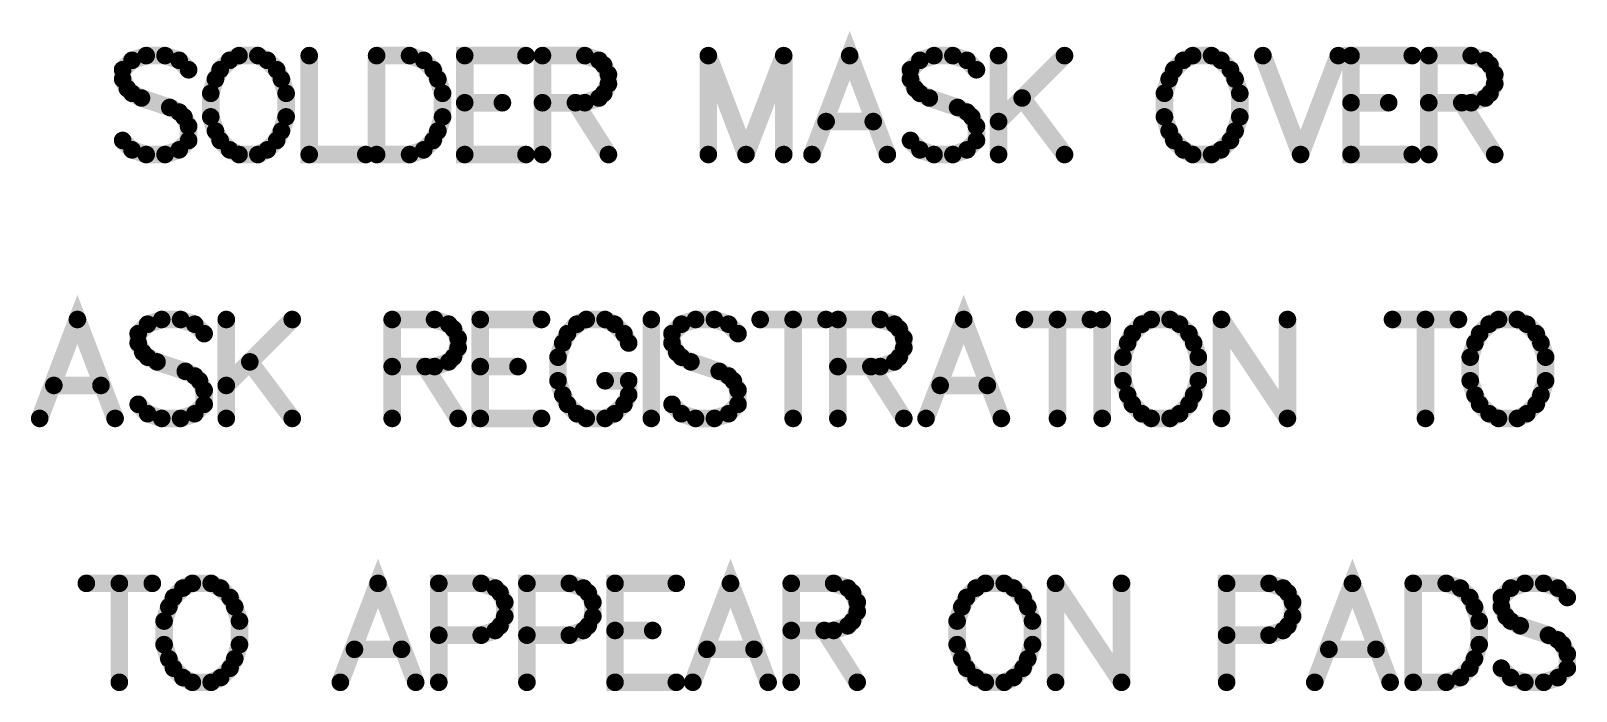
# Model space of a CAD drawing. Extents: x -9.8 to 23.3, y -7.1 to 14.3.
# Drawn here: x -5.423 to -4.544, y 3.946 to 4.322 of the extents above; entities that cross this region are included whole.
import ezdxf

# ---------------------------------------------------------------- set-up
doc = ezdxf.new("R2010")
doc.units = 0
doc.layers.add('2D_LINE_00', color=1, linetype='CONTINUOUS')

# ---------------------------------------------------------------- blocks, each defined once
blk = doc.blocks.new('SMOOTH_0$01')
at = {"const_width": 0.005}
blk.add_lwpolyline([(-0.0025, 0, 1), (0.0025, 0, 1)], format="xyb", close=True, dxfattribs=at)
blk = doc.blocks.new('DRAWING_635')
at = {"layer": '2D_LINE_00', "const_width": 0.01}
blk.add_lwpolyline([(0, 0), (0, -0.05624)], dxfattribs=at)
at = {"layer": '2D_LINE_00'}
for p in [(0, 0), (0, -0.05624)]:
    blk.add_blockref('SMOOTH_0$01', p, dxfattribs=at)
blk = doc.blocks.new('DRAWING_636')
at = {"layer": '2D_LINE_00', "const_width": 0.01}
blk.add_lwpolyline([(0, 0), (0.0375, 0)], dxfattribs=at)
at = {"layer": '2D_LINE_00'}
for p in [(0, 0), (0.0375, 0)]:
    blk.add_blockref('SMOOTH_0$01', p, dxfattribs=at)
blk = doc.blocks.new('DRAWING_637')
at = {"layer": '2D_LINE_00', "const_width": 0.01}
blk.add_lwpolyline([(0, 0), (-0.00536, -0.00268), (-0.01071, -0.00804), (-0.01339, -0.01339), (-0.01607, -0.02143), (-0.01607, -0.03482), (-0.01339, -0.04285), (-0.01071, -0.04821), (-0.00536, -0.05356), (0, -0.05624), (0.01071, -0.05624), (0.01607, -0.05356), (0.02142, -0.04821), (0.0241, -0.04285), (0.02678, -0.03482), (0.02678, -0.02143), (0.0241, -0.01339), (0.02142, -0.00804), (0.01607, -0.00268), (0.01071, 0), (0, 0)], dxfattribs=at)
at = {"layer": '2D_LINE_00'}
for p in [(-0.00536, -0.00268), (0, 0), (0, 0), (0.01071, 0), (0.01607, -0.00268), (-0.01339, -0.01339), (-0.01071, -0.00804), (0.02142, -0.00804), (0.0241, -0.01339), (-0.01607, -0.02143), (0.02678, -0.02143), (-0.01607, -0.03482), (0.02678, -0.03482), (-0.01339, -0.04285), (-0.01071, -0.04821), (0.02142, -0.04821), (0.0241, -0.04285), (-0.00536, -0.05356), (0, -0.05624), (0.01071, -0.05624), (0.01607, -0.05356)]:
    blk.add_blockref('SMOOTH_0$01', p, dxfattribs=at)
blk = doc.blocks.new('DRAWING_638')
at = {"layer": '2D_LINE_00', "const_width": 0.01}
blk.add_lwpolyline([(0, 0), (-0.02143, 0.05624), (-0.04285, 0)], dxfattribs=at)
at = {"layer": '2D_LINE_00'}
for p in [(-0.02143, 0.05624), (-0.04285, 0), (0, 0)]:
    blk.add_blockref('SMOOTH_0$01', p, dxfattribs=at)
blk = doc.blocks.new('DRAWING_639')
at = {"layer": '2D_LINE_00', "const_width": 0.01}
blk.add_lwpolyline([(0, 0), (0.02678, 0)], dxfattribs=at)
at = {"layer": '2D_LINE_00'}
for p in [(0, 0), (0.02678, 0)]:
    blk.add_blockref('SMOOTH_0$01', p, dxfattribs=at)
blk = doc.blocks.new('DRAWING_640')
at = {"layer": '2D_LINE_00', "const_width": 0.01}
blk.add_lwpolyline([(0, 0), (0.0241, 0), (0.03213, 0.00268), (0.03481, 0.00536), (0.03749, 0.01071), (0.03749, 0.01875), (0.03481, 0.0241), (0.03213, 0.02678), (0.0241, 0.02946), (0, 0.02946), (0, -0.02678)], dxfattribs=at)
at = {"layer": '2D_LINE_00'}
for p in [(0, 0.02946), (0.0241, 0.02946), (0.03213, 0.02678), (0.03481, 0.0241), (0.03749, 0.01875), (0.03481, 0.00536), (0.03749, 0.01071), (0, 0), (0.0241, 0), (0.03213, 0.00268), (0, -0.02678)]:
    blk.add_blockref('SMOOTH_0$01', p, dxfattribs=at)
blk = doc.blocks.new('DRAWING_641')
at = {"layer": '2D_LINE_00', "const_width": 0.01}
blk.add_lwpolyline([(0, 0), (0.0241, 0), (0.03213, 0.00268), (0.03481, 0.00536), (0.03749, 0.01071), (0.03749, 0.01875), (0.03481, 0.0241), (0.03213, 0.02678), (0.0241, 0.02946), (0, 0.02946), (0, -0.02678)], dxfattribs=at)
at = {"layer": '2D_LINE_00'}
for p in [(0, 0.02946), (0.0241, 0.02946), (0.03213, 0.02678), (0.03481, 0.0241), (0.03749, 0.01875), (0.03481, 0.00536), (0.03749, 0.01071), (0, 0), (0.0241, 0), (0.03213, 0.00268), (0, -0.02678)]:
    blk.add_blockref('SMOOTH_0$01', p, dxfattribs=at)
blk = doc.blocks.new('DRAWING_642')
at = {"layer": '2D_LINE_00', "const_width": 0.01}
blk.add_lwpolyline([(0, 0), (-0.03481, 0), (-0.03481, -0.05624), (0, -0.05624)], dxfattribs=at)
at = {"layer": '2D_LINE_00'}
for p in [(-0.03481, 0), (0, 0), (-0.03481, -0.05624), (0, -0.05624)]:
    blk.add_blockref('SMOOTH_0$01', p, dxfattribs=at)
blk = doc.blocks.new('DRAWING_643')
at = {"layer": '2D_LINE_00', "const_width": 0.01}
blk.add_lwpolyline([(0, 0), (0.02142, 0)], dxfattribs=at)
at = {"layer": '2D_LINE_00'}
for p in [(0, 0), (0.02142, 0)]:
    blk.add_blockref('SMOOTH_0$01', p, dxfattribs=at)
blk = doc.blocks.new('DRAWING_644')
at = {"layer": '2D_LINE_00', "const_width": 0.01}
blk.add_lwpolyline([(0, 0), (-0.02142, 0.05624), (-0.04285, 0)], dxfattribs=at)
at = {"layer": '2D_LINE_00'}
for p in [(-0.02142, 0.05624), (-0.04285, 0), (0, 0)]:
    blk.add_blockref('SMOOTH_0$01', p, dxfattribs=at)
blk = doc.blocks.new('DRAWING_645')
at = {"layer": '2D_LINE_00', "const_width": 0.01}
blk.add_lwpolyline([(0, 0), (0.02678, 0)], dxfattribs=at)
at = {"layer": '2D_LINE_00'}
for p in [(0, 0), (0.02678, 0)]:
    blk.add_blockref('SMOOTH_0$01', p, dxfattribs=at)
blk = doc.blocks.new('DRAWING_646')
at = {"layer": '2D_LINE_00', "const_width": 0.01}
blk.add_lwpolyline([(0, 0), (0, -0.05624)], dxfattribs=at)
at = {"layer": '2D_LINE_00'}
for p in [(0, 0), (0, -0.05624)]:
    blk.add_blockref('SMOOTH_0$01', p, dxfattribs=at)
blk = doc.blocks.new('DRAWING_647')
at = {"layer": '2D_LINE_00', "const_width": 0.01}
blk.add_lwpolyline([(0, 0), (0.02411, 0), (0.03214, -0.00268), (0.03482, -0.00536), (0.0375, -0.01071), (0.0375, -0.01607), (0.03482, -0.02143), (0.03214, -0.0241), (0.02411, -0.02678), (0, -0.02678)], dxfattribs=at)
at = {"layer": '2D_LINE_00'}
for p in [(0, 0), (0.02411, 0), (0.03214, -0.00268), (0.03482, -0.00536), (0.0375, -0.01071), (0.03482, -0.02143), (0.0375, -0.01607), (0, -0.02678), (0.02411, -0.02678), (0.03214, -0.0241)]:
    blk.add_blockref('SMOOTH_0$01', p, dxfattribs=at)
blk = doc.blocks.new('DRAWING_648')
at = {"layer": '2D_LINE_00', "const_width": 0.01}
blk.add_lwpolyline([(0, 0), (0.01875, -0.02946)], dxfattribs=at)
at = {"layer": '2D_LINE_00'}
for p in [(0, 0), (0.01875, -0.02946)]:
    blk.add_blockref('SMOOTH_0$01', p, dxfattribs=at)
blk = doc.blocks.new('DRAWING_649')
at = {"layer": '2D_LINE_00', "const_width": 0.01}
blk.add_lwpolyline([(0, 0), (-0.00536, -0.00268), (-0.01072, -0.00804), (-0.01339, -0.01339), (-0.01607, -0.02143), (-0.01607, -0.03482), (-0.01339, -0.04285), (-0.01072, -0.04821), (-0.00536, -0.05356), (0, -0.05624), (0.01071, -0.05624), (0.01606, -0.05356), (0.02142, -0.04821), (0.0241, -0.04285), (0.02678, -0.03482), (0.02678, -0.02143), (0.0241, -0.01339), (0.02142, -0.00804), (0.01606, -0.00268), (0.01071, 0), (0, 0)], dxfattribs=at)
at = {"layer": '2D_LINE_00'}
for p in [(-0.00536, -0.00268), (0, 0), (0, 0), (0.01071, 0), (0.01606, -0.00268), (-0.01339, -0.01339), (-0.01072, -0.00804), (0.02142, -0.00804), (0.0241, -0.01339), (-0.01607, -0.02143), (0.02678, -0.02143), (-0.01607, -0.03482), (0.02678, -0.03482), (-0.01339, -0.04285), (-0.01072, -0.04821), (0.02142, -0.04821), (0.0241, -0.04285), (-0.00536, -0.05356), (0, -0.05624), (0.01071, -0.05624), (0.01606, -0.05356)]:
    blk.add_blockref('SMOOTH_0$01', p, dxfattribs=at)
blk = doc.blocks.new('DRAWING_650')
at = {"layer": '2D_LINE_00', "const_width": 0.01}
blk.add_lwpolyline([(0, 0), (0, -0.05624)], dxfattribs=at)
at = {"layer": '2D_LINE_00'}
for p in [(0, 0), (0, -0.05624)]:
    blk.add_blockref('SMOOTH_0$01', p, dxfattribs=at)
blk = doc.blocks.new('DRAWING_651')
at = {"layer": '2D_LINE_00', "const_width": 0.01}
blk.add_lwpolyline([(0, 0), (0.03749, -0.05624)], dxfattribs=at)
at = {"layer": '2D_LINE_00'}
for p in [(0, 0), (0.03749, -0.05624)]:
    blk.add_blockref('SMOOTH_0$01', p, dxfattribs=at)
blk = doc.blocks.new('DRAWING_652')
at = {"layer": '2D_LINE_00', "const_width": 0.01}
blk.add_lwpolyline([(0, 0), (0, -0.05624)], dxfattribs=at)
at = {"layer": '2D_LINE_00'}
for p in [(0, 0), (0, -0.05624)]:
    blk.add_blockref('SMOOTH_0$01', p, dxfattribs=at)
blk = doc.blocks.new('DRAWING_653')
at = {"layer": '2D_LINE_00', "const_width": 0.01}
blk.add_lwpolyline([(0, 0), (0.0241, 0), (0.03214, 0.00268), (0.03481, 0.00536), (0.03749, 0.01071), (0.03749, 0.01875), (0.03481, 0.0241), (0.03214, 0.02678), (0.0241, 0.02946), (0, 0.02946), (0, -0.02678)], dxfattribs=at)
at = {"layer": '2D_LINE_00'}
for p in [(0, 0.02946), (0.0241, 0.02946), (0.03214, 0.02678), (0.03481, 0.0241), (0.03749, 0.01875), (0.03481, 0.00536), (0.03749, 0.01071), (0, 0), (0.0241, 0), (0.03214, 0.00268), (0, -0.02678)]:
    blk.add_blockref('SMOOTH_0$01', p, dxfattribs=at)
blk = doc.blocks.new('DRAWING_654')
at = {"layer": '2D_LINE_00', "const_width": 0.01}
blk.add_lwpolyline([(0, 0), (-0.02143, 0.05624), (-0.04285, 0)], dxfattribs=at)
at = {"layer": '2D_LINE_00'}
for p in [(-0.02143, 0.05624), (-0.04285, 0), (0, 0)]:
    blk.add_blockref('SMOOTH_0$01', p, dxfattribs=at)
blk = doc.blocks.new('DRAWING_655')
at = {"layer": '2D_LINE_00', "const_width": 0.01}
blk.add_lwpolyline([(0, 0), (0.02678, 0)], dxfattribs=at)
at = {"layer": '2D_LINE_00'}
for p in [(0, 0), (0.02678, 0)]:
    blk.add_blockref('SMOOTH_0$01', p, dxfattribs=at)
blk = doc.blocks.new('DRAWING_656')
at = {"layer": '2D_LINE_00', "const_width": 0.01}
blk.add_lwpolyline([(0, 0), (0, -0.05624)], dxfattribs=at)
at = {"layer": '2D_LINE_00'}
for p in [(0, 0), (0, -0.05624)]:
    blk.add_blockref('SMOOTH_0$01', p, dxfattribs=at)
blk = doc.blocks.new('DRAWING_657')
at = {"layer": '2D_LINE_00', "const_width": 0.01}
blk.add_lwpolyline([(0, 0), (0.01874, 0), (0.02678, -0.00268), (0.03213, -0.00804), (0.03481, -0.01339), (0.03749, -0.02143), (0.03749, -0.03482), (0.03481, -0.04285), (0.03213, -0.04821), (0.02678, -0.05356), (0.01874, -0.05624), (0, -0.05624)], dxfattribs=at)
at = {"layer": '2D_LINE_00'}
for p in [(0, 0), (0.01874, 0), (0.02678, -0.00268), (0.03213, -0.00804), (0.03481, -0.01339), (0.03749, -0.02143), (0.03749, -0.03482), (0.03213, -0.04821), (0.03481, -0.04285), (0, -0.05624), (0.01874, -0.05624), (0.02678, -0.05356)]:
    blk.add_blockref('SMOOTH_0$01', p, dxfattribs=at)
blk = doc.blocks.new('DRAWING_658')
at = {"layer": '2D_LINE_00', "const_width": 0.01}
blk.add_lwpolyline([(0, 0), (-0.00536, 0.00536), (-0.01339, 0.00804), (-0.0241, 0.00804), (-0.03214, 0.00536), (-0.03749, 0), (-0.03749, -0.00535), (-0.03481, -0.01071), (-0.03214, -0.01339), (-0.02678, -0.01606), (-0.01071, -0.02142), (-0.00536, -0.0241), (-0.00268, -0.02678), (0, -0.03213), (0, -0.04017), (-0.00536, -0.04552), (-0.01339, -0.0482), (-0.0241, -0.0482), (-0.03214, -0.04552), (-0.03749, -0.04017)], dxfattribs=at)
at = {"layer": '2D_LINE_00'}
for p in [(-0.03214, 0.00536), (-0.0241, 0.00804), (-0.01339, 0.00804), (-0.00536, 0.00536), (-0.03749, 0), (0, 0), (-0.03749, -0.00535), (-0.03481, -0.01071), (-0.03214, -0.01339), (-0.02678, -0.01606), (-0.01071, -0.02142), (-0.00536, -0.0241), (-0.00268, -0.02678), (0, -0.03213), (-0.03749, -0.04017), (-0.03214, -0.04552), (-0.0241, -0.0482), (-0.01339, -0.0482), (-0.00536, -0.04552), (0, -0.04017)]:
    blk.add_blockref('SMOOTH_0$01', p, dxfattribs=at)
blk = doc.blocks.new('DRAWING_677')
at = {"layer": '2D_LINE_00', "const_width": 0.01}
blk.add_lwpolyline([(0, 0), (-0.02142, 0.05624), (-0.04285, 0)], dxfattribs=at)
at = {"layer": '2D_LINE_00'}
for p in [(-0.02142, 0.05624), (-0.04285, 0), (0, 0)]:
    blk.add_blockref('SMOOTH_0$01', p, dxfattribs=at)
blk = doc.blocks.new('DRAWING_678')
at = {"layer": '2D_LINE_00', "const_width": 0.01}
blk.add_lwpolyline([(0, 0), (0.02678, 0)], dxfattribs=at)
at = {"layer": '2D_LINE_00'}
for p in [(0, 0), (0.02678, 0)]:
    blk.add_blockref('SMOOTH_0$01', p, dxfattribs=at)
blk = doc.blocks.new('DRAWING_679')
at = {"layer": '2D_LINE_00', "const_width": 0.01}
blk.add_lwpolyline([(0, 0), (-0.00535, 0.00536), (-0.01339, 0.00804), (-0.0241, 0.00804), (-0.03213, 0.00536), (-0.03749, 0), (-0.03749, -0.00535), (-0.03481, -0.01071), (-0.03213, -0.01339), (-0.02678, -0.01606), (-0.01071, -0.02142), (-0.00535, -0.0241), (-0.00267, -0.02678), (0, -0.03213), (0, -0.04017), (-0.00535, -0.04552), (-0.01339, -0.0482), (-0.0241, -0.0482), (-0.03213, -0.04552), (-0.03749, -0.04017)], dxfattribs=at)
at = {"layer": '2D_LINE_00'}
for p in [(-0.03213, 0.00536), (-0.0241, 0.00804), (-0.01339, 0.00804), (-0.00535, 0.00536), (-0.03749, 0), (0, 0), (-0.03749, -0.00535), (-0.03481, -0.01071), (-0.03213, -0.01339), (-0.02678, -0.01606), (-0.01071, -0.02142), (-0.00535, -0.0241), (-0.00267, -0.02678), (0, -0.03213), (-0.03749, -0.04017), (-0.03213, -0.04552), (-0.0241, -0.0482), (-0.01339, -0.0482), (-0.00535, -0.04552), (0, -0.04017)]:
    blk.add_blockref('SMOOTH_0$01', p, dxfattribs=at)
blk = doc.blocks.new('DRAWING_680')
at = {"layer": '2D_LINE_00', "const_width": 0.01}
blk.add_lwpolyline([(0, 0), (0, -0.05624)], dxfattribs=at)
at = {"layer": '2D_LINE_00'}
for p in [(0, 0), (0, -0.05624)]:
    blk.add_blockref('SMOOTH_0$01', p, dxfattribs=at)
blk = doc.blocks.new('DRAWING_681')
at = {"layer": '2D_LINE_00', "const_width": 0.01}
blk.add_lwpolyline([(0, 0), (-0.03749, -0.03749)], dxfattribs=at)
at = {"layer": '2D_LINE_00'}
for p in [(0, 0), (-0.03749, -0.03749)]:
    blk.add_blockref('SMOOTH_0$01', p, dxfattribs=at)
blk = doc.blocks.new('DRAWING_682')
at = {"layer": '2D_LINE_00', "const_width": 0.01}
blk.add_lwpolyline([(0, 0), (0.0241, -0.03214)], dxfattribs=at)
at = {"layer": '2D_LINE_00'}
for p in [(0, 0), (0.0241, -0.03214)]:
    blk.add_blockref('SMOOTH_0$01', p, dxfattribs=at)
blk = doc.blocks.new('DRAWING_683')
at = {"layer": '2D_LINE_00', "const_width": 0.01}
blk.add_lwpolyline([(0, 0), (0, -0.05624)], dxfattribs=at)
at = {"layer": '2D_LINE_00'}
for p in [(0, 0), (0, -0.05624)]:
    blk.add_blockref('SMOOTH_0$01', p, dxfattribs=at)
blk = doc.blocks.new('DRAWING_684')
at = {"layer": '2D_LINE_00', "const_width": 0.01}
blk.add_lwpolyline([(0, 0), (0.0241, 0), (0.03213, -0.00268), (0.03481, -0.00536), (0.03749, -0.01071), (0.03749, -0.01607), (0.03481, -0.02143), (0.03213, -0.0241), (0.0241, -0.02678), (0, -0.02678)], dxfattribs=at)
at = {"layer": '2D_LINE_00'}
for p in [(0, 0), (0.0241, 0), (0.03213, -0.00268), (0.03481, -0.00536), (0.03749, -0.01071), (0.03481, -0.02143), (0.03749, -0.01607), (0, -0.02678), (0.0241, -0.02678), (0.03213, -0.0241)]:
    blk.add_blockref('SMOOTH_0$01', p, dxfattribs=at)
blk = doc.blocks.new('DRAWING_685')
at = {"layer": '2D_LINE_00', "const_width": 0.01}
blk.add_lwpolyline([(0, 0), (0.01875, -0.02946)], dxfattribs=at)
at = {"layer": '2D_LINE_00'}
for p in [(0, 0), (0.01875, -0.02946)]:
    blk.add_blockref('SMOOTH_0$01', p, dxfattribs=at)
blk = doc.blocks.new('DRAWING_686')
at = {"layer": '2D_LINE_00', "const_width": 0.01}
blk.add_lwpolyline([(0, 0), (-0.03481, 0), (-0.03481, -0.05624), (0, -0.05624)], dxfattribs=at)
at = {"layer": '2D_LINE_00'}
for p in [(-0.03481, 0), (0, 0), (-0.03481, -0.05624), (0, -0.05624)]:
    blk.add_blockref('SMOOTH_0$01', p, dxfattribs=at)
blk = doc.blocks.new('DRAWING_687')
at = {"layer": '2D_LINE_00', "const_width": 0.01}
blk.add_lwpolyline([(0, 0), (0.02142, 0)], dxfattribs=at)
at = {"layer": '2D_LINE_00'}
for p in [(0, 0), (0.02142, 0)]:
    blk.add_blockref('SMOOTH_0$01', p, dxfattribs=at)
blk = doc.blocks.new('DRAWING_688')
at = {"layer": '2D_LINE_00', "const_width": 0.01}
blk.add_lwpolyline([(0, 0), (-0.00268, 0.00535), (-0.00803, 0.01071), (-0.01339, 0.01339), (-0.0241, 0.01339), (-0.02946, 0.01071), (-0.03481, 0.00535), (-0.03749, 0), (-0.04017, -0.00804), (-0.04017, -0.02143), (-0.03749, -0.02946), (-0.03481, -0.03482), (-0.02946, -0.04017), (-0.0241, -0.04285), (-0.01339, -0.04285), (-0.00803, -0.04017), (-0.00268, -0.03482), (0, -0.02946), (0, -0.02143)], dxfattribs=at)
at = {"layer": '2D_LINE_00'}
for p in [(-0.0241, 0.01339), (-0.01339, 0.01339), (-0.03481, 0.00535), (-0.02946, 0.01071), (-0.00803, 0.01071), (-0.00268, 0.00535), (-0.03749, 0), (0, 0), (-0.04017, -0.00804), (-0.04017, -0.02143), (0, -0.02143), (-0.03749, -0.02946), (0, -0.02946), (-0.03481, -0.03482), (-0.00268, -0.03482), (-0.02946, -0.04017), (-0.0241, -0.04285), (-0.01339, -0.04285), (-0.00803, -0.04017)]:
    blk.add_blockref('SMOOTH_0$01', p, dxfattribs=at)
blk = doc.blocks.new('DRAWING_689')
at = {"layer": '2D_LINE_00', "const_width": 0.01}
blk.add_lwpolyline([(0, 0), (0.01339, 0)], dxfattribs=at)
at = {"layer": '2D_LINE_00'}
for p in [(0, 0), (0.01339, 0)]:
    blk.add_blockref('SMOOTH_0$01', p, dxfattribs=at)
blk = doc.blocks.new('DRAWING_690')
at = {"layer": '2D_LINE_00', "const_width": 0.01}
blk.add_lwpolyline([(0, 0), (0, -0.05624)], dxfattribs=at)
at = {"layer": '2D_LINE_00'}
for p in [(0, 0), (0, -0.05624)]:
    blk.add_blockref('SMOOTH_0$01', p, dxfattribs=at)
blk = doc.blocks.new('DRAWING_691')
at = {"layer": '2D_LINE_00', "const_width": 0.01}
blk.add_lwpolyline([(0, 0), (-0.00535, 0.00536), (-0.01339, 0.00804), (-0.0241, 0.00804), (-0.03214, 0.00536), (-0.03749, 0), (-0.03749, -0.00535), (-0.03481, -0.01071), (-0.03214, -0.01339), (-0.02678, -0.01606), (-0.01071, -0.02142), (-0.00535, -0.0241), (-0.00268, -0.02678), (0, -0.03213), (0, -0.04017), (-0.00535, -0.04552), (-0.01339, -0.0482), (-0.0241, -0.0482), (-0.03214, -0.04552), (-0.03749, -0.04017)], dxfattribs=at)
at = {"layer": '2D_LINE_00'}
for p in [(-0.03214, 0.00536), (-0.0241, 0.00804), (-0.01339, 0.00804), (-0.00535, 0.00536), (-0.03749, 0), (0, 0), (-0.03749, -0.00535), (-0.03481, -0.01071), (-0.03214, -0.01339), (-0.02678, -0.01606), (-0.01071, -0.02142), (-0.00535, -0.0241), (-0.00268, -0.02678), (0, -0.03213), (-0.03749, -0.04017), (-0.03214, -0.04552), (-0.0241, -0.0482), (-0.01339, -0.0482), (-0.00535, -0.04552), (0, -0.04017)]:
    blk.add_blockref('SMOOTH_0$01', p, dxfattribs=at)
blk = doc.blocks.new('DRAWING_692')
at = {"layer": '2D_LINE_00', "const_width": 0.01}
blk.add_lwpolyline([(0, 0), (0, -0.05624)], dxfattribs=at)
at = {"layer": '2D_LINE_00'}
for p in [(0, 0), (0, -0.05624)]:
    blk.add_blockref('SMOOTH_0$01', p, dxfattribs=at)
blk = doc.blocks.new('DRAWING_693')
at = {"layer": '2D_LINE_00', "const_width": 0.01}
blk.add_lwpolyline([(0, 0), (0.03749, 0)], dxfattribs=at)
at = {"layer": '2D_LINE_00'}
for p in [(0, 0), (0.03749, 0)]:
    blk.add_blockref('SMOOTH_0$01', p, dxfattribs=at)
blk = doc.blocks.new('DRAWING_694')
at = {"layer": '2D_LINE_00', "const_width": 0.01}
blk.add_lwpolyline([(0, 0), (0, -0.05624)], dxfattribs=at)
at = {"layer": '2D_LINE_00'}
for p in [(0, 0), (0, -0.05624)]:
    blk.add_blockref('SMOOTH_0$01', p, dxfattribs=at)
blk = doc.blocks.new('DRAWING_695')
at = {"layer": '2D_LINE_00', "const_width": 0.01}
blk.add_lwpolyline([(0, 0), (0.02411, 0), (0.03214, -0.00268), (0.03482, -0.00536), (0.0375, -0.01071), (0.0375, -0.01607), (0.03482, -0.02143), (0.03214, -0.0241), (0.02411, -0.02678), (0, -0.02678)], dxfattribs=at)
at = {"layer": '2D_LINE_00'}
for p in [(0, 0), (0.02411, 0), (0.03214, -0.00268), (0.03482, -0.00536), (0.0375, -0.01071), (0.03482, -0.02143), (0.0375, -0.01607), (0, -0.02678), (0.02411, -0.02678), (0.03214, -0.0241)]:
    blk.add_blockref('SMOOTH_0$01', p, dxfattribs=at)
blk = doc.blocks.new('DRAWING_696')
at = {"layer": '2D_LINE_00', "const_width": 0.01}
blk.add_lwpolyline([(0, 0), (0.01875, -0.02946)], dxfattribs=at)
at = {"layer": '2D_LINE_00'}
for p in [(0, 0), (0.01875, -0.02946)]:
    blk.add_blockref('SMOOTH_0$01', p, dxfattribs=at)
blk = doc.blocks.new('DRAWING_697')
at = {"layer": '2D_LINE_00', "const_width": 0.01}
blk.add_lwpolyline([(0, 0), (-0.02142, 0.05624), (-0.04285, 0)], dxfattribs=at)
at = {"layer": '2D_LINE_00'}
for p in [(-0.02142, 0.05624), (-0.04285, 0), (0, 0)]:
    blk.add_blockref('SMOOTH_0$01', p, dxfattribs=at)
blk = doc.blocks.new('DRAWING_698')
at = {"layer": '2D_LINE_00', "const_width": 0.01}
blk.add_lwpolyline([(0, 0), (0.02678, 0)], dxfattribs=at)
at = {"layer": '2D_LINE_00'}
for p in [(0, 0), (0.02678, 0)]:
    blk.add_blockref('SMOOTH_0$01', p, dxfattribs=at)
blk = doc.blocks.new('DRAWING_699')
at = {"layer": '2D_LINE_00', "const_width": 0.01}
blk.add_lwpolyline([(0, 0), (0, -0.05624)], dxfattribs=at)
at = {"layer": '2D_LINE_00'}
for p in [(0, 0), (0, -0.05624)]:
    blk.add_blockref('SMOOTH_0$01', p, dxfattribs=at)
blk = doc.blocks.new('DRAWING_700')
at = {"layer": '2D_LINE_00', "const_width": 0.01}
blk.add_lwpolyline([(0, 0), (0.0375, 0)], dxfattribs=at)
at = {"layer": '2D_LINE_00'}
for p in [(0, 0), (0.0375, 0)]:
    blk.add_blockref('SMOOTH_0$01', p, dxfattribs=at)
blk = doc.blocks.new('DRAWING_701')
at = {"layer": '2D_LINE_00', "const_width": 0.01}
blk.add_lwpolyline([(0, 0), (0, -0.05624)], dxfattribs=at)
at = {"layer": '2D_LINE_00'}
for p in [(0, 0), (0, -0.05624)]:
    blk.add_blockref('SMOOTH_0$01', p, dxfattribs=at)
blk = doc.blocks.new('DRAWING_702')
at = {"layer": '2D_LINE_00', "const_width": 0.01}
blk.add_lwpolyline([(0, 0), (-0.00535, -0.00268), (-0.01071, -0.00804), (-0.01339, -0.01339), (-0.01607, -0.02143), (-0.01607, -0.03482), (-0.01339, -0.04285), (-0.01071, -0.04821), (-0.00535, -0.05356), (0, -0.05624), (0.01071, -0.05624), (0.01607, -0.05356), (0.02143, -0.04821), (0.0241, -0.04285), (0.02678, -0.03482), (0.02678, -0.02143), (0.0241, -0.01339), (0.02143, -0.00804), (0.01607, -0.00268), (0.01071, 0), (0, 0)], dxfattribs=at)
at = {"layer": '2D_LINE_00'}
for p in [(-0.00535, -0.00268), (0, 0), (0, 0), (0.01071, 0), (0.01607, -0.00268), (-0.01339, -0.01339), (-0.01071, -0.00804), (0.02143, -0.00804), (0.0241, -0.01339), (-0.01607, -0.02143), (0.02678, -0.02143), (-0.01607, -0.03482), (0.02678, -0.03482), (-0.01339, -0.04285), (-0.01071, -0.04821), (0.02143, -0.04821), (0.0241, -0.04285), (-0.00535, -0.05356), (0, -0.05624), (0.01071, -0.05624), (0.01607, -0.05356)]:
    blk.add_blockref('SMOOTH_0$01', p, dxfattribs=at)
blk = doc.blocks.new('DRAWING_703')
at = {"layer": '2D_LINE_00', "const_width": 0.01}
blk.add_lwpolyline([(0, 0), (0, -0.05624)], dxfattribs=at)
at = {"layer": '2D_LINE_00'}
for p in [(0, 0), (0, -0.05624)]:
    blk.add_blockref('SMOOTH_0$01', p, dxfattribs=at)
blk = doc.blocks.new('DRAWING_704')
at = {"layer": '2D_LINE_00', "const_width": 0.01}
blk.add_lwpolyline([(0, 0), (0.0375, -0.05624)], dxfattribs=at)
at = {"layer": '2D_LINE_00'}
for p in [(0, 0), (0.0375, -0.05624)]:
    blk.add_blockref('SMOOTH_0$01', p, dxfattribs=at)
blk = doc.blocks.new('DRAWING_705')
at = {"layer": '2D_LINE_00', "const_width": 0.01}
blk.add_lwpolyline([(0, 0), (0, -0.05624)], dxfattribs=at)
at = {"layer": '2D_LINE_00'}
for p in [(0, 0), (0, -0.05624)]:
    blk.add_blockref('SMOOTH_0$01', p, dxfattribs=at)
blk = doc.blocks.new('DRAWING_706')
at = {"layer": '2D_LINE_00', "const_width": 0.01}
blk.add_lwpolyline([(0, 0), (0, -0.05624)], dxfattribs=at)
at = {"layer": '2D_LINE_00'}
for p in [(0, 0), (0, -0.05624)]:
    blk.add_blockref('SMOOTH_0$01', p, dxfattribs=at)
blk = doc.blocks.new('DRAWING_707')
at = {"layer": '2D_LINE_00', "const_width": 0.01}
blk.add_lwpolyline([(0, 0), (0.0375, 0)], dxfattribs=at)
at = {"layer": '2D_LINE_00'}
for p in [(0, 0), (0.0375, 0)]:
    blk.add_blockref('SMOOTH_0$01', p, dxfattribs=at)
blk = doc.blocks.new('DRAWING_708')
at = {"layer": '2D_LINE_00', "const_width": 0.01}
blk.add_lwpolyline([(0, 0), (-0.00536, -0.00268), (-0.01071, -0.00804), (-0.01339, -0.01339), (-0.01607, -0.02143), (-0.01607, -0.03482), (-0.01339, -0.04285), (-0.01071, -0.04821), (-0.00536, -0.05356), (0, -0.05624), (0.01071, -0.05624), (0.01607, -0.05356), (0.02142, -0.04821), (0.0241, -0.04285), (0.02678, -0.03482), (0.02678, -0.02143), (0.0241, -0.01339), (0.02142, -0.00804), (0.01607, -0.00268), (0.01071, 0), (0, 0)], dxfattribs=at)
at = {"layer": '2D_LINE_00'}
for p in [(-0.00536, -0.00268), (0, 0), (0, 0), (0.01071, 0), (0.01607, -0.00268), (-0.01339, -0.01339), (-0.01071, -0.00804), (0.02142, -0.00804), (0.0241, -0.01339), (-0.01607, -0.02143), (0.02678, -0.02143), (-0.01607, -0.03482), (0.02678, -0.03482), (-0.01339, -0.04285), (-0.01071, -0.04821), (0.02142, -0.04821), (0.0241, -0.04285), (-0.00536, -0.05356), (0, -0.05624), (0.01071, -0.05624), (0.01607, -0.05356)]:
    blk.add_blockref('SMOOTH_0$01', p, dxfattribs=at)
blk = doc.blocks.new('DRAWING_788')
at = {"layer": '2D_LINE_00', "const_width": 0.01}
blk.add_lwpolyline([(0, 0), (-0.00536, 0.00536), (-0.01339, 0.00804), (-0.0241, 0.00804), (-0.03214, 0.00536), (-0.03749, 0), (-0.03749, -0.00535), (-0.03482, -0.01071), (-0.03214, -0.01339), (-0.02678, -0.01606), (-0.01071, -0.02142), (-0.00536, -0.0241), (-0.00268, -0.02678), (0, -0.03213), (0, -0.04017), (-0.00536, -0.04552), (-0.01339, -0.0482), (-0.0241, -0.0482), (-0.03214, -0.04552), (-0.03749, -0.04017)], dxfattribs=at)
at = {"layer": '2D_LINE_00'}
for p in [(-0.03214, 0.00536), (-0.0241, 0.00804), (-0.01339, 0.00804), (-0.00536, 0.00536), (-0.03749, 0), (0, 0), (-0.03749, -0.00535), (-0.03482, -0.01071), (-0.03214, -0.01339), (-0.02678, -0.01606), (-0.01071, -0.02142), (-0.00536, -0.0241), (-0.00268, -0.02678), (0, -0.03213), (-0.03749, -0.04017), (-0.03214, -0.04552), (-0.0241, -0.0482), (-0.01339, -0.0482), (-0.00536, -0.04552), (0, -0.04017)]:
    blk.add_blockref('SMOOTH_0$01', p, dxfattribs=at)
blk = doc.blocks.new('DRAWING_789')
at = {"layer": '2D_LINE_00', "const_width": 0.01}
blk.add_lwpolyline([(0, 0), (-0.00535, -0.00268), (-0.01071, -0.00804), (-0.01339, -0.01339), (-0.01607, -0.02143), (-0.01607, -0.03482), (-0.01339, -0.04285), (-0.01071, -0.04821), (-0.00535, -0.05356), (0, -0.05624), (0.01071, -0.05624), (0.01607, -0.05356), (0.02142, -0.04821), (0.0241, -0.04285), (0.02678, -0.03482), (0.02678, -0.02143), (0.0241, -0.01339), (0.02142, -0.00804), (0.01607, -0.00268), (0.01071, 0), (0, 0)], dxfattribs=at)
at = {"layer": '2D_LINE_00'}
for p in [(-0.00535, -0.00268), (0, 0), (0, 0), (0.01071, 0), (0.01607, -0.00268), (-0.01339, -0.01339), (-0.01071, -0.00804), (0.02142, -0.00804), (0.0241, -0.01339), (-0.01607, -0.02143), (0.02678, -0.02143), (-0.01607, -0.03482), (0.02678, -0.03482), (-0.01339, -0.04285), (-0.01071, -0.04821), (0.02142, -0.04821), (0.0241, -0.04285), (-0.00535, -0.05356), (0, -0.05624), (0.01071, -0.05624), (0.01607, -0.05356)]:
    blk.add_blockref('SMOOTH_0$01', p, dxfattribs=at)
blk = doc.blocks.new('DRAWING_790')
at = {"layer": '2D_LINE_00', "const_width": 0.01}
blk.add_lwpolyline([(0, 0), (0, -0.05624), (0.03214, -0.05624)], dxfattribs=at)
at = {"layer": '2D_LINE_00'}
for p in [(0, 0), (0, -0.05624), (0.03214, -0.05624)]:
    blk.add_blockref('SMOOTH_0$01', p, dxfattribs=at)
blk = doc.blocks.new('DRAWING_791')
at = {"layer": '2D_LINE_00', "const_width": 0.01}
blk.add_lwpolyline([(0, 0), (0, -0.05624)], dxfattribs=at)
at = {"layer": '2D_LINE_00'}
for p in [(0, 0), (0, -0.05624)]:
    blk.add_blockref('SMOOTH_0$01', p, dxfattribs=at)
blk = doc.blocks.new('DRAWING_792')
at = {"layer": '2D_LINE_00', "const_width": 0.01}
blk.add_lwpolyline([(0, 0), (0.01874, 0), (0.02678, -0.00268), (0.03213, -0.00804), (0.03481, -0.01339), (0.03749, -0.02143), (0.03749, -0.03482), (0.03481, -0.04285), (0.03213, -0.04821), (0.02678, -0.05356), (0.01874, -0.05624), (0, -0.05624)], dxfattribs=at)
at = {"layer": '2D_LINE_00'}
for p in [(0, 0), (0.01874, 0), (0.02678, -0.00268), (0.03213, -0.00804), (0.03481, -0.01339), (0.03749, -0.02143), (0.03749, -0.03482), (0.03213, -0.04821), (0.03481, -0.04285), (0, -0.05624), (0.01874, -0.05624), (0.02678, -0.05356)]:
    blk.add_blockref('SMOOTH_0$01', p, dxfattribs=at)
blk = doc.blocks.new('DRAWING_793')
at = {"layer": '2D_LINE_00', "const_width": 0.01}
blk.add_lwpolyline([(0, 0), (-0.03481, 0), (-0.03481, -0.05624), (0, -0.05624)], dxfattribs=at)
at = {"layer": '2D_LINE_00'}
for p in [(-0.03481, 0), (0, 0), (-0.03481, -0.05624), (0, -0.05624)]:
    blk.add_blockref('SMOOTH_0$01', p, dxfattribs=at)
blk = doc.blocks.new('DRAWING_794')
at = {"layer": '2D_LINE_00', "const_width": 0.01}
blk.add_lwpolyline([(0, 0), (0.02142, 0)], dxfattribs=at)
at = {"layer": '2D_LINE_00'}
for p in [(0, 0), (0.02142, 0)]:
    blk.add_blockref('SMOOTH_0$01', p, dxfattribs=at)
blk = doc.blocks.new('DRAWING_795')
at = {"layer": '2D_LINE_00', "const_width": 0.01}
blk.add_lwpolyline([(0, 0), (0, -0.05624)], dxfattribs=at)
at = {"layer": '2D_LINE_00'}
for p in [(0, 0), (0, -0.05624)]:
    blk.add_blockref('SMOOTH_0$01', p, dxfattribs=at)
blk = doc.blocks.new('DRAWING_796')
at = {"layer": '2D_LINE_00', "const_width": 0.01}
blk.add_lwpolyline([(0, 0), (0.02411, 0), (0.03214, -0.00268), (0.03482, -0.00536), (0.0375, -0.01071), (0.0375, -0.01607), (0.03482, -0.02143), (0.03214, -0.0241), (0.02411, -0.02678), (0, -0.02678)], dxfattribs=at)
at = {"layer": '2D_LINE_00'}
for p in [(0, 0), (0.02411, 0), (0.03214, -0.00268), (0.03482, -0.00536), (0.0375, -0.01071), (0.03482, -0.02143), (0.0375, -0.01607), (0, -0.02678), (0.02411, -0.02678), (0.03214, -0.0241)]:
    blk.add_blockref('SMOOTH_0$01', p, dxfattribs=at)
blk = doc.blocks.new('DRAWING_797')
at = {"layer": '2D_LINE_00', "const_width": 0.01}
blk.add_lwpolyline([(0, 0), (0.01875, -0.02946)], dxfattribs=at)
at = {"layer": '2D_LINE_00'}
for p in [(0, 0), (0.01875, -0.02946)]:
    blk.add_blockref('SMOOTH_0$01', p, dxfattribs=at)
blk = doc.blocks.new('DRAWING_798')
at = {"layer": '2D_LINE_00', "const_width": 0.01}
blk.add_lwpolyline([(0, 0), (0, -0.05624)], dxfattribs=at)
at = {"layer": '2D_LINE_00'}
for p in [(0, 0), (0, -0.05624)]:
    blk.add_blockref('SMOOTH_0$01', p, dxfattribs=at)
blk = doc.blocks.new('DRAWING_799')
at = {"layer": '2D_LINE_00', "const_width": 0.01}
blk.add_lwpolyline([(0, 0), (0.02142, -0.05624)], dxfattribs=at)
at = {"layer": '2D_LINE_00'}
for p in [(0, 0), (0.02142, -0.05624)]:
    blk.add_blockref('SMOOTH_0$01', p, dxfattribs=at)
blk = doc.blocks.new('DRAWING_800')
at = {"layer": '2D_LINE_00', "const_width": 0.01}
blk.add_lwpolyline([(0, 0), (-0.02143, -0.05624)], dxfattribs=at)
at = {"layer": '2D_LINE_00'}
for p in [(0, 0), (-0.02143, -0.05624)]:
    blk.add_blockref('SMOOTH_0$01', p, dxfattribs=at)
blk = doc.blocks.new('DRAWING_801')
at = {"layer": '2D_LINE_00', "const_width": 0.01}
blk.add_lwpolyline([(0, 0), (0, -0.05624)], dxfattribs=at)
at = {"layer": '2D_LINE_00'}
for p in [(0, 0), (0, -0.05624)]:
    blk.add_blockref('SMOOTH_0$01', p, dxfattribs=at)
blk = doc.blocks.new('DRAWING_802')
at = {"layer": '2D_LINE_00', "const_width": 0.01}
blk.add_lwpolyline([(0, 0), (-0.02142, 0.05624), (-0.04284, 0)], dxfattribs=at)
at = {"layer": '2D_LINE_00'}
for p in [(-0.02142, 0.05624), (-0.04284, 0), (0, 0)]:
    blk.add_blockref('SMOOTH_0$01', p, dxfattribs=at)
blk = doc.blocks.new('DRAWING_803')
at = {"layer": '2D_LINE_00', "const_width": 0.01}
blk.add_lwpolyline([(0, 0), (0.02678, 0)], dxfattribs=at)
at = {"layer": '2D_LINE_00'}
for p in [(0, 0), (0.02678, 0)]:
    blk.add_blockref('SMOOTH_0$01', p, dxfattribs=at)
blk = doc.blocks.new('DRAWING_804')
at = {"layer": '2D_LINE_00', "const_width": 0.01}
blk.add_lwpolyline([(0, 0), (-0.00536, 0.00536), (-0.01339, 0.00804), (-0.0241, 0.00804), (-0.03214, 0.00536), (-0.03749, 0), (-0.03749, -0.00535), (-0.03482, -0.01071), (-0.03214, -0.01339), (-0.02678, -0.01606), (-0.01071, -0.02142), (-0.00536, -0.0241), (-0.00268, -0.02678), (0, -0.03213), (0, -0.04017), (-0.00536, -0.04552), (-0.01339, -0.0482), (-0.0241, -0.0482), (-0.03214, -0.04552), (-0.03749, -0.04017)], dxfattribs=at)
at = {"layer": '2D_LINE_00'}
for p in [(-0.03214, 0.00536), (-0.0241, 0.00804), (-0.01339, 0.00804), (-0.00536, 0.00536), (-0.03749, 0), (0, 0), (-0.03749, -0.00535), (-0.03482, -0.01071), (-0.03214, -0.01339), (-0.02678, -0.01606), (-0.01071, -0.02142), (-0.00536, -0.0241), (-0.00268, -0.02678), (0, -0.03213), (-0.03749, -0.04017), (-0.03214, -0.04552), (-0.0241, -0.0482), (-0.01339, -0.0482), (-0.00536, -0.04552), (0, -0.04017)]:
    blk.add_blockref('SMOOTH_0$01', p, dxfattribs=at)
blk = doc.blocks.new('DRAWING_805')
at = {"layer": '2D_LINE_00', "const_width": 0.01}
blk.add_lwpolyline([(0, 0), (0, -0.05624)], dxfattribs=at)
at = {"layer": '2D_LINE_00'}
for p in [(0, 0), (0, -0.05624)]:
    blk.add_blockref('SMOOTH_0$01', p, dxfattribs=at)
blk = doc.blocks.new('DRAWING_806')
at = {"layer": '2D_LINE_00', "const_width": 0.01}
blk.add_lwpolyline([(0, 0), (-0.03749, -0.03749)], dxfattribs=at)
at = {"layer": '2D_LINE_00'}
for p in [(0, 0), (-0.03749, -0.03749)]:
    blk.add_blockref('SMOOTH_0$01', p, dxfattribs=at)
blk = doc.blocks.new('DRAWING_807')
at = {"layer": '2D_LINE_00', "const_width": 0.01}
blk.add_lwpolyline([(0, 0), (0.0241, -0.03214)], dxfattribs=at)
at = {"layer": '2D_LINE_00'}
for p in [(0, 0), (0.0241, -0.03214)]:
    blk.add_blockref('SMOOTH_0$01', p, dxfattribs=at)
blk = doc.blocks.new('DRAWING_808')
at = {"layer": '2D_LINE_00', "const_width": 0.01}
blk.add_lwpolyline([(0, 0), (-0.00536, -0.00268), (-0.01071, -0.00804), (-0.01339, -0.01339), (-0.01607, -0.02143), (-0.01607, -0.03482), (-0.01339, -0.04285), (-0.01071, -0.04821), (-0.00536, -0.05356), (0, -0.05624), (0.01071, -0.05624), (0.01607, -0.05356), (0.02142, -0.04821), (0.0241, -0.04285), (0.02678, -0.03482), (0.02678, -0.02143), (0.0241, -0.01339), (0.02142, -0.00804), (0.01607, -0.00268), (0.01071, 0), (0, 0)], dxfattribs=at)
at = {"layer": '2D_LINE_00'}
for p in [(-0.00536, -0.00268), (0, 0), (0, 0), (0.01071, 0), (0.01607, -0.00268), (-0.01339, -0.01339), (-0.01071, -0.00804), (0.02142, -0.00804), (0.0241, -0.01339), (-0.01607, -0.02143), (0.02678, -0.02143), (-0.01607, -0.03482), (0.02678, -0.03482), (-0.01339, -0.04285), (-0.01071, -0.04821), (0.02142, -0.04821), (0.0241, -0.04285), (-0.00536, -0.05356), (0, -0.05624), (0.01071, -0.05624), (0.01607, -0.05356)]:
    blk.add_blockref('SMOOTH_0$01', p, dxfattribs=at)
blk = doc.blocks.new('DRAWING_809')
at = {"layer": '2D_LINE_00', "const_width": 0.01}
blk.add_lwpolyline([(0, 0), (0.02142, -0.05624)], dxfattribs=at)
at = {"layer": '2D_LINE_00'}
for p in [(0, 0), (0.02142, -0.05624)]:
    blk.add_blockref('SMOOTH_0$01', p, dxfattribs=at)
blk = doc.blocks.new('DRAWING_810')
at = {"layer": '2D_LINE_00', "const_width": 0.01}
blk.add_lwpolyline([(0, 0), (-0.02143, -0.05624)], dxfattribs=at)
at = {"layer": '2D_LINE_00'}
for p in [(0, 0), (-0.02143, -0.05624)]:
    blk.add_blockref('SMOOTH_0$01', p, dxfattribs=at)
blk = doc.blocks.new('DRAWING_811')
at = {"layer": '2D_LINE_00', "const_width": 0.01}
blk.add_lwpolyline([(0, 0), (-0.03481, 0), (-0.03481, -0.05624), (0, -0.05624)], dxfattribs=at)
at = {"layer": '2D_LINE_00'}
for p in [(-0.03481, 0), (0, 0), (-0.03481, -0.05624), (0, -0.05624)]:
    blk.add_blockref('SMOOTH_0$01', p, dxfattribs=at)
blk = doc.blocks.new('DRAWING_812')
at = {"layer": '2D_LINE_00', "const_width": 0.01}
blk.add_lwpolyline([(0, 0), (0.02142, 0)], dxfattribs=at)
at = {"layer": '2D_LINE_00'}
for p in [(0, 0), (0.02142, 0)]:
    blk.add_blockref('SMOOTH_0$01', p, dxfattribs=at)
blk = doc.blocks.new('DRAWING_813')
at = {"layer": '2D_LINE_00', "const_width": 0.01}
blk.add_lwpolyline([(0, 0), (0, -0.05624)], dxfattribs=at)
at = {"layer": '2D_LINE_00'}
for p in [(0, 0), (0, -0.05624)]:
    blk.add_blockref('SMOOTH_0$01', p, dxfattribs=at)
blk = doc.blocks.new('DRAWING_814')
at = {"layer": '2D_LINE_00', "const_width": 0.01}
blk.add_lwpolyline([(0, 0), (0.0241, 0), (0.03213, -0.00268), (0.03481, -0.00536), (0.03749, -0.01071), (0.03749, -0.01607), (0.03481, -0.02143), (0.03213, -0.0241), (0.0241, -0.02678), (0, -0.02678)], dxfattribs=at)
at = {"layer": '2D_LINE_00'}
for p in [(0, 0), (0.0241, 0), (0.03213, -0.00268), (0.03481, -0.00536), (0.03749, -0.01071), (0.03481, -0.02143), (0.03749, -0.01607), (0, -0.02678), (0.0241, -0.02678), (0.03213, -0.0241)]:
    blk.add_blockref('SMOOTH_0$01', p, dxfattribs=at)
blk = doc.blocks.new('DRAWING_815')
at = {"layer": '2D_LINE_00', "const_width": 0.01}
blk.add_lwpolyline([(0, 0), (0.01875, -0.02946)], dxfattribs=at)
at = {"layer": '2D_LINE_00'}
for p in [(0, 0), (0.01875, -0.02946)]:
    blk.add_blockref('SMOOTH_0$01', p, dxfattribs=at)

msp = doc.modelspace()

# ---------------------------------------------------------------- block references
for name, p in [('DRAWING_802', (-4.9359, 4.2513)), ('DRAWING_788', (-5.33304, 4.2995)), ('DRAWING_789', (-5.30439, 4.30754)), ('DRAWING_790', (-5.26449, 4.30754)), ('DRAWING_791', (-5.22619, 4.30754)), ('DRAWING_792', (-5.22619, 4.30754)), ('DRAWING_793', (-5.1413, 4.30754)), ('DRAWING_795', (-5.13193, 4.30754)), ('DRAWING_796', (-5.13193, 4.30754)), ('DRAWING_798', (-5.03766, 4.30754)), ('DRAWING_799', (-5.03766, 4.30754)), ('DRAWING_800', (-4.99481, 4.30754)), ('DRAWING_801', (-4.99481, 4.30754)), ('DRAWING_804', (-4.88528, 4.2995)), ('DRAWING_805', (-4.87269, 4.30754)), ('DRAWING_806', (-4.8352, 4.30754)), ('DRAWING_808', (-4.76236, 4.30754)), ('DRAWING_809', (-4.72246, 4.30754)), ('DRAWING_810', (-4.67961, 4.30754)), ('DRAWING_811', (-4.63757, 4.30754)), ('DRAWING_813', (-4.62819, 4.30754)), ('DRAWING_814', (-4.62819, 4.30754)), ('DRAWING_794', (-5.17611, 4.28076)), ('DRAWING_797', (-5.11318, 4.28076)), ('DRAWING_807', (-4.8593, 4.28344)), ('DRAWING_812', (-4.67238, 4.28076)), ('DRAWING_815', (-4.60945, 4.28076)), ('DRAWING_803', (-4.97071, 4.27005)), ('DRAWING_677', (-5.37482, 4.1013)), ('DRAWING_697', (-4.87109, 4.1013)), ('DRAWING_679', (-5.32421, 4.1495)), ('DRAWING_680', (-5.31162, 4.15754)), ('DRAWING_681', (-5.27413, 4.15754)), ('DRAWING_683', (-5.21735, 4.15754)), ('DRAWING_684', (-5.21735, 4.15754)), ('DRAWING_686', (-5.13246, 4.15754)), ('DRAWING_688', (-5.08292, 4.14415)), ('DRAWING_690', (-5.07006, 4.15754)), ('DRAWING_691', (-5.02079, 4.1495)), ('DRAWING_693', (-5.0082, 4.15754)), ('DRAWING_692', (-4.98946, 4.15754)), ('DRAWING_694', (-4.96402, 4.15754)), ('DRAWING_695', (-4.96402, 4.15754)), ('DRAWING_700', (-4.85797, 4.15754)), ('DRAWING_699', (-4.83922, 4.15754)), ('DRAWING_701', (-4.81378, 4.15754)), ('DRAWING_702', (-4.78593, 4.15754)), ('DRAWING_703', (-4.74603, 4.15754)), ('DRAWING_704', (-4.74603, 4.15754)), ('DRAWING_705', (-4.70853, 4.15754)), ('DRAWING_707', (-4.64882, 4.15754)), ('DRAWING_706', (-4.63007, 4.15754)), ('DRAWING_708', (-4.58856, 4.15754)), ('DRAWING_682', (-5.29823, 4.13344)), ('DRAWING_685', (-5.19861, 4.13076)), ('DRAWING_687', (-5.16727, 4.13076)), ('DRAWING_689', (-5.09631, 4.12272)), ('DRAWING_696', (-4.94527, 4.13076)), ('DRAWING_678', (-5.40963, 4.12005)), ('DRAWING_698', (-4.9059, 4.12005)), ('DRAWING_638', (-5.20396, 3.9513)), ('DRAWING_644', (-5.00365, 3.9513)), ('DRAWING_654', (-4.65015, 3.9513)), ('DRAWING_636', (-5.39116, 4.00754)), ('DRAWING_635', (-5.37241, 4.00754)), ('DRAWING_637', (-5.3309, 4.00754)), ('DRAWING_640', (-5.19084, 3.97808)), ('DRAWING_641', (-5.14076, 3.97808)), ('DRAWING_642', (-5.05587, 4.00754)), ('DRAWING_646', (-4.99053, 4.00754)), ('DRAWING_647', (-4.99053, 4.00754)), ('DRAWING_649', (-4.88019, 4.00754)), ('DRAWING_650', (-4.84029, 4.00754)), ('DRAWING_651', (-4.84029, 4.00754)), ('DRAWING_652', (-4.8028, 4.00754)), ('DRAWING_653', (-4.74308, 3.97808)), ('DRAWING_656', (-4.63703, 4.00754)), ('DRAWING_657', (-4.63703, 4.00754)), ('DRAWING_658', (-4.54946, 3.9995)), ('DRAWING_643', (-5.09068, 3.98076)), ('DRAWING_648', (-4.97178, 3.98076)), ('DRAWING_639', (-5.23878, 3.97005)), ('DRAWING_645', (-5.03846, 3.97005)), ('DRAWING_655', (-4.68497, 3.97005))]:
    msp.add_blockref(name, p)

doc.saveas('drawing.dxf')
